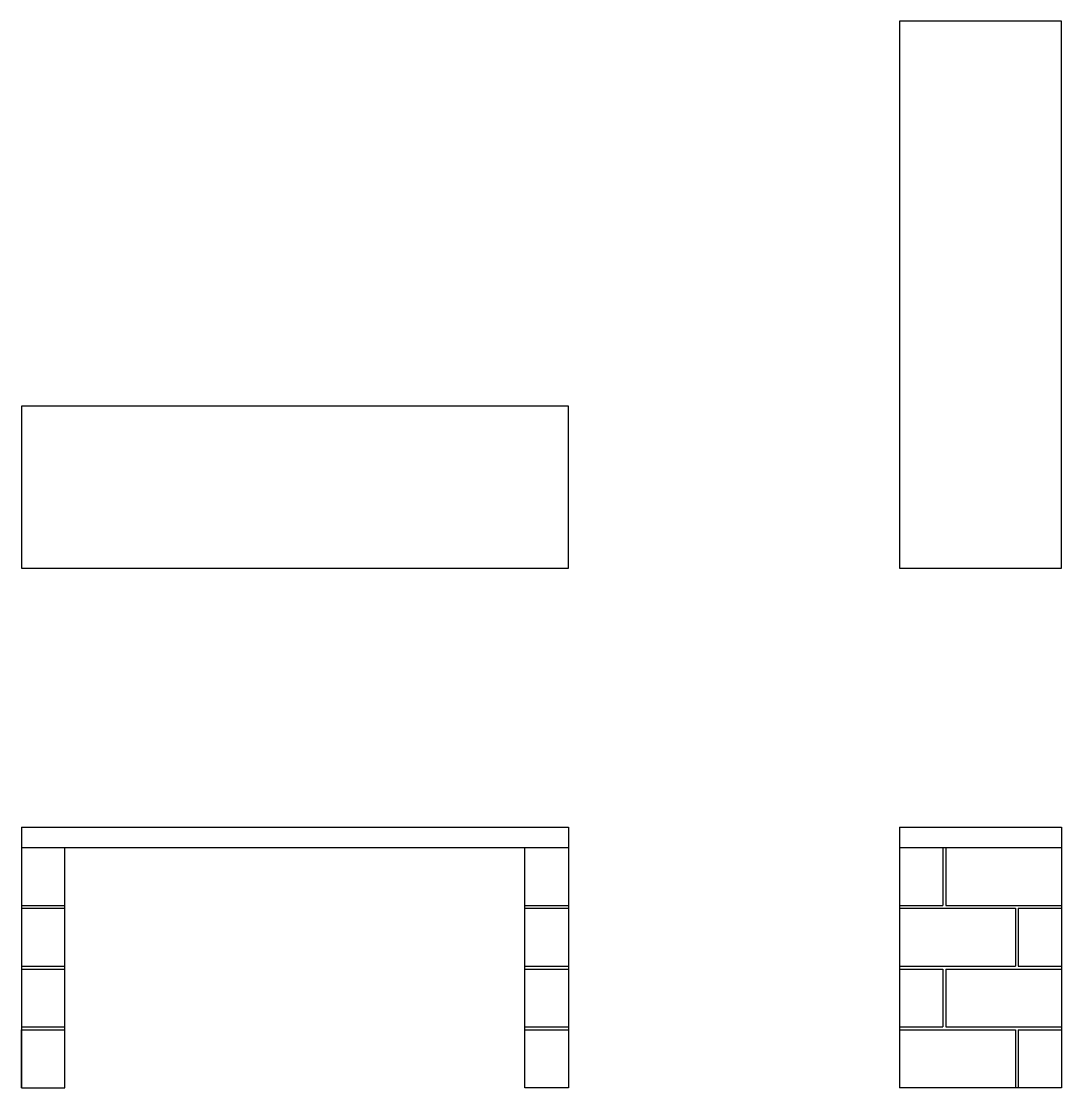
# Model space of a CAD drawing. Header units: metres. Extents: x -108 to 1267, y -15 to 572.
# Drawn here: x 125.101 to 128.695, y 30.205 to 33.89 of the extents above; entities that cross this region are included whole.
import ezdxf

# ---------------------------------------------------------------- set-up
doc = ezdxf.new("R2010")
doc.units = ezdxf.units.M

msp = doc.modelspace()

# ---------------------------------------------------------------- linework, layer by layer
at = {"transparency": 33554687}
for p, q in [((128.6946, 33.8899), (128.1346, 33.8899)), ((128.1346, 33.8899), (128.1346, 31.9999)), ((128.6946, 31.9999), (128.6946, 33.8899)), ((125.1006, 32.5599), (125.1006, 31.9999)), ((126.9906, 32.5599), (125.1006, 32.5599)), ((126.9906, 31.9999), (126.9906, 32.5599)), ((125.1006, 31.9999), (126.9906, 31.9999)), ((128.1346, 31.9999), (128.6946, 31.9999)), ((125.1006, 31.1046), (125.1006, 30.2046)), ((125.1006, 31.1046), (126.9906, 31.1046)), ((126.9906, 31.1046), (126.9906, 30.2046)), ((128.1346, 31.1046), (128.1346, 30.2046)), ((128.1346, 31.1046), (128.6946, 31.1046)), ((128.6946, 31.1046), (128.6946, 30.2046)), ((125.1006, 31.0346), (126.9906, 31.0346)), ((125.2506, 30.2046), (125.2506, 31.0346)), ((126.8406, 30.2046), (126.8406, 31.0346)), ((128.1346, 31.0346), (128.6946, 31.0346)), ((128.2846, 31.0346), (128.2846, 30.8346)), ((128.2946, 31.0346), (128.2946, 30.8346)), ((125.1006, 30.8346), (125.2506, 30.8346)), ((125.1006, 30.8246), (125.2506, 30.8246)), ((126.8406, 30.8346), (126.9906, 30.8346)), ((126.8406, 30.8246), (126.9906, 30.8246)), ((128.1346, 30.8346), (128.2846, 30.8346)), ((128.1346, 30.8246), (128.5346, 30.8246)), ((128.2946, 30.8346), (128.6946, 30.8346)), ((128.5346, 30.8246), (128.5346, 30.6246)), ((128.5446, 30.8246), (128.5446, 30.6246)), ((128.5446, 30.8246), (128.6946, 30.8246)), ((125.1006, 30.6246), (125.2506, 30.6246)), ((126.8406, 30.6246), (126.9906, 30.6246)), ((128.1346, 30.6246), (128.5346, 30.6246)), ((128.5446, 30.6246), (128.6946, 30.6246)), ((125.1006, 30.6146), (125.2506, 30.6146)), ((126.8406, 30.6146), (126.9906, 30.6146)), ((128.1346, 30.6146), (128.2846, 30.6146)), ((128.2846, 30.6146), (128.2846, 30.4146)), ((128.2946, 30.6146), (128.2946, 30.4146)), ((128.2946, 30.6146), (128.6946, 30.6146)), ((125.1006, 30.4146), (125.2506, 30.4146)), ((125.1006, 30.2046), (125.1006, 30.4046)), ((125.1006, 30.4046), (125.2506, 30.4046)), ((126.8406, 30.4146), (126.9906, 30.4146)), ((126.8406, 30.4046), (126.9906, 30.4046)), ((128.1346, 30.4146), (128.2846, 30.4146)), ((128.1346, 30.4046), (128.5346, 30.4046)), ((128.2946, 30.4146), (128.6946, 30.4146)), ((128.5346, 30.4046), (128.5346, 30.2046)), ((128.5446, 30.4046), (128.5446, 30.2046)), ((128.5446, 30.4046), (128.6946, 30.4046)), ((125.1006, 30.2046), (125.2506, 30.2046)), ((126.9906, 30.2046), (126.8406, 30.2046)), ((128.6946, 30.2046), (128.1346, 30.2046))]:
    msp.add_line(p, q, dxfattribs=at)

doc.saveas('drawing.dxf')
